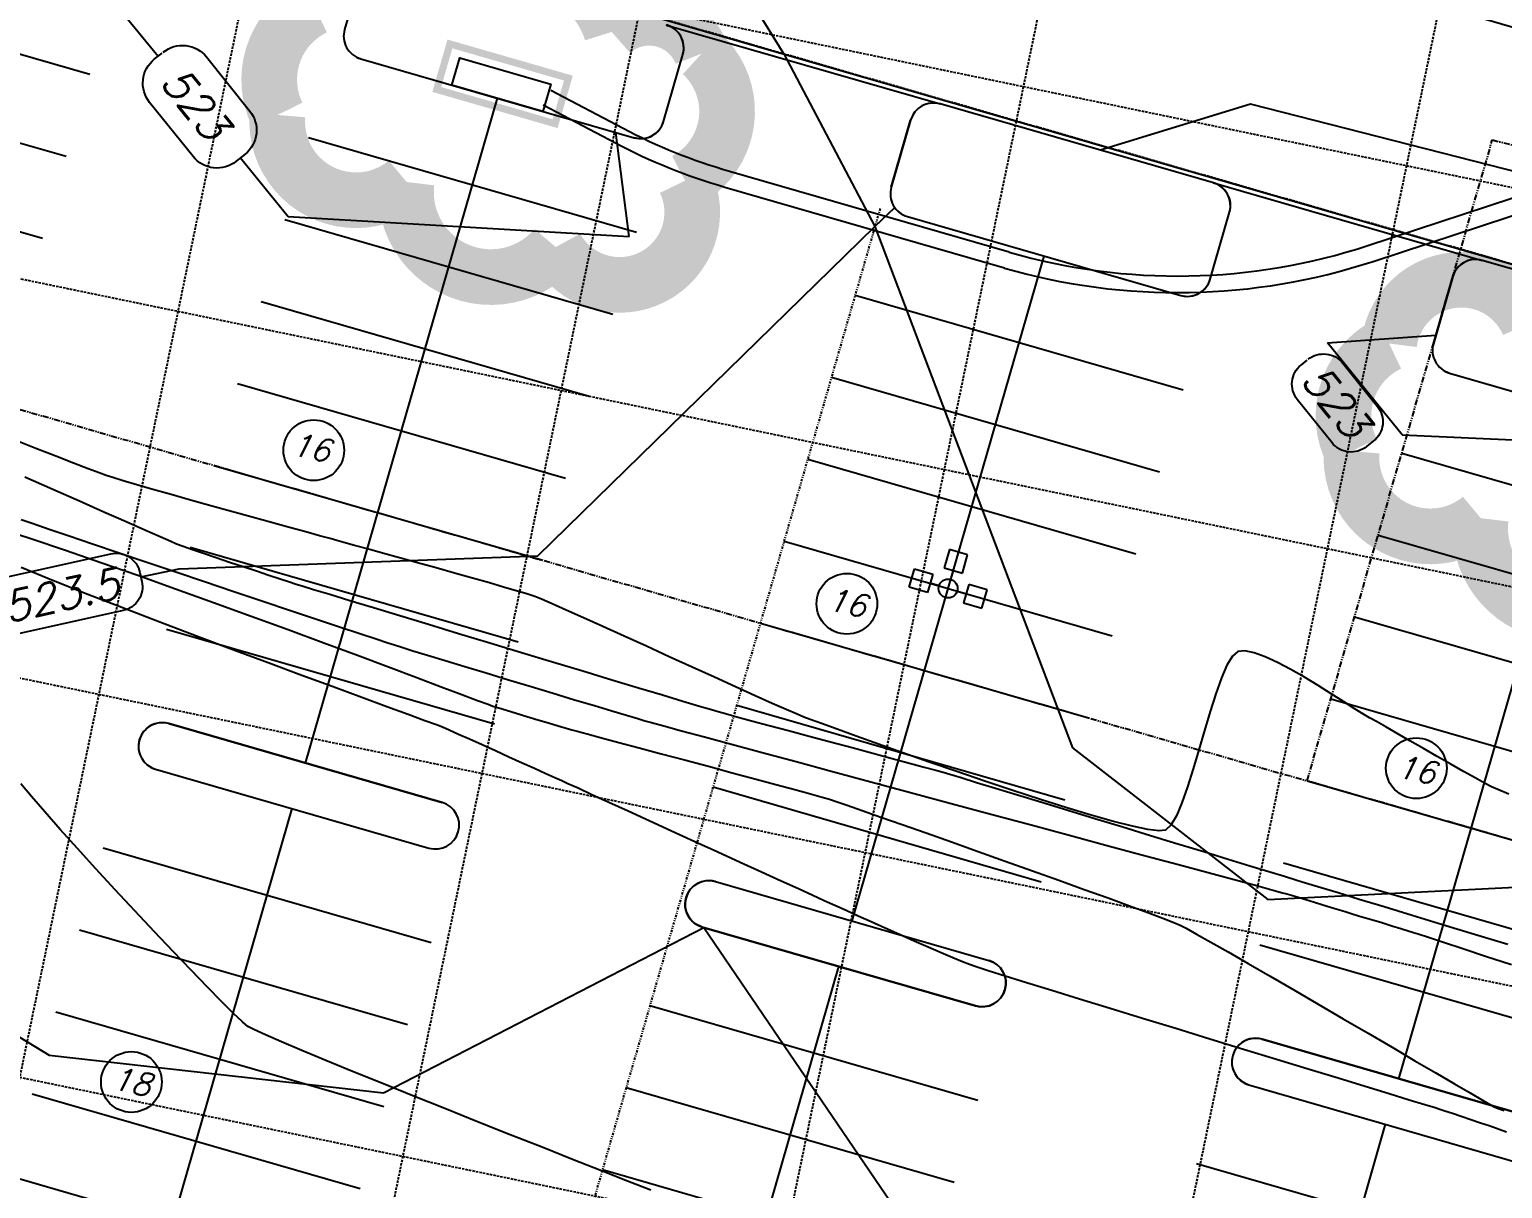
# Model space of a CAD drawing. Header units: inches. Extents: x 3071 to 5995, y 4947 to 7102.
# Drawn here: x 3831.5 to 3986.8, y 6284.3 to 6406.6 of the extents above; entities that cross this region are included whole.
import ezdxf

# ---------------------------------------------------------------- set-up
doc = ezdxf.new("R2010")
doc.units = ezdxf.units.IN
doc.header["$MEASUREMENT"] = 0
for name, pattern in [('DIVIDE2', [0.625, 0.25, -0.125, 0, -0.125, 0, -0.125]), ('HIDDEN', [0.375, 0.25, -0.125]), ('PHANTOM2', [1.25, 0.625, -0.125, 0.125, -0.125, 0.125, -0.125])]:
    doc.linetypes.add(name, pattern=pattern)
for name, color, linetype in [('BOC', 4, 'Continuous'), ('COUNT', 11, 'Continuous'), ('EC', 3, 'Continuous'), ('FIRELANE', 5, 'HIDDEN'), ('GRID', 254, 'HIDDEN'), ('hatch-ol', 7, 'Continuous'), ('I-P', 3, 'Continuous'), ('INLET PROTECTION', 5, 'Continuous'), ('LIGHTS', 7, 'Continuous'), ('LOTLINE', 3, 'PHANTOM2'), ('PC', 43, 'Continuous'), ('PSTM', 3, 'Continuous'), ('PSTM-INLET', 3, 'Continuous'), ('STRIPING', 11, 'Continuous')]:
    doc.layers.add(name, color=color, linetype=linetype)
doc.styles.add('L60', font='SIMPLEX.shx', dxfattribs={"height": 2.4})
doc.styles.add('L80', font='simplex.shx', dxfattribs={"oblique": 15, "height": 4})

msp = doc.modelspace()

# ---------------------------------------------------------------- linework, layer by layer
at = {"layer": 'BOC', "color": 7}
for p, q in [((3866.44, 6403.5), (3895.26, 6395.17)), ((3898.36, 6396.88), (3900.4, 6403.96)), ((3956.34, 6390.41), (3927.52, 6398.73)), ((3922.38, 6389.95), (3924.42, 6397.03)), ((3956, 6380.24), (3958.05, 6387.32)), ((3924.08, 6386.85), (3952.91, 6378.53)), ((4007.26, 6375.71), (3984.68, 6382.23)), ((3979.54, 6373.44), (3981.58, 6380.52)), ((3981.25, 6370.34), (4011.03, 6361.74)), ((3846.19, 6333.36), (3875.01, 6325.04)), ((3844.8, 6328.56), (3873.62, 6320.23)), ((3903.83, 6316.72), (3932.66, 6308.39)), ((3902.45, 6311.91), (3931.27, 6303.59)), ((3961.48, 6300.07), (3990.3, 6291.75)), ((3960.09, 6295.27), (3988.91, 6286.94))]:
    msp.add_line(p, q, dxfattribs=at)
for centre, start, end in [((3867.13, 6405.9), 163.894, 253.894), ((3898, 6404.66), 343.894, 73.894), ((3926.82, 6396.33), 73.894, 163.894), ((3895.96, 6397.58), 253.894, 343.894), ((3955.64, 6388.01), 343.894, 73.894), ((3924.78, 6389.25), 163.894, 253.894), ((3983.99, 6379.83), 73.894, 163.894), ((3953.6, 6380.93), 253.894, 343.894), ((3981.94, 6372.75), 163.894, 253.894), ((3845.49, 6330.96), 73.894, 253.894), ((3874.32, 6322.64), 253.894, 73.894), ((3903.14, 6314.31), 73.894, 253.894), ((3931.96, 6305.99), 253.894, 73.894), ((3960.78, 6297.67), 73.894, 253.894)]:
    msp.add_arc(centre, 2.5, start, end, dxfattribs=at)
at = {"layer": 'COUNT', "color": 7}
for centre in [(3861.48, 6362.2), (3917.7, 6346.01), (3977.74, 6328.66), (3842.25, 6295.56)]:
    msp.add_circle(centre, 3.2, dxfattribs=at)
at = {"layer": 'EC', "color": 44, "ltscale": 0.5, "flags": 128}
for points, elevation in [([(3987.48, 6325.92), (3986.32, 6326.42), (3985.68, 6326.71), (3984.93, 6327.1), (3983.93, 6327.64), (3982.72, 6328.32), (3981.38, 6329.08), (3979.95, 6329.9), (3978.49, 6330.74), (3977.07, 6331.56), (3975.73, 6332.33), (3974.53, 6333.02), (3973.53, 6333.58), (3972.79, 6333.99), (3972.11, 6334.39), (3971.18, 6334.97), (3970.05, 6335.7), (3968.76, 6336.52), (3967.38, 6337.38), (3965.95, 6338.25), (3964.5, 6339.08), (3963.11, 6339.82), (3961.8, 6340.42), (3960.63, 6340.84), (3959.65, 6341.04), (3958.91, 6340.96), (3958.35, 6340.48), (3957.77, 6339.53), (3957.19, 6338.18), (3956.6, 6336.52), (3956, 6334.65), (3955.4, 6332.65), (3954.8, 6330.59), (3954.2, 6328.58), (3953.61, 6326.69), (3953.02, 6325.01), (3952.44, 6323.63), (3951.86, 6322.64), (3951.3, 6322.11), (3950.62, 6322.04), (3949.44, 6322.19), (3947.81, 6322.53), (3945.8, 6323.05), (3943.47, 6323.71), (3940.89, 6324.49), (3938.12, 6325.37), (3935.21, 6326.31), (3932.25, 6327.3), (3929.28, 6328.31), (3926.38, 6329.31), (3923.6, 6330.29), (3921.02, 6331.2), (3918.68, 6332.04), (3916.66, 6332.77), (3915.02, 6333.36), (3913.83, 6333.8), (3913.14, 6334.06), (3912.44, 6334.35), (3911.31, 6334.84), (3909.81, 6335.5), (3908.01, 6336.31), (3905.96, 6337.24), (3903.73, 6338.25), (3901.38, 6339.32), (3898.96, 6340.42), (3896.55, 6341.52), (3894.2, 6342.59), (3891.97, 6343.6), (3889.92, 6344.53), (3888.11, 6345.33), (3886.62, 6345.99), (3885.48, 6346.48), (3884.78, 6346.76), (3884.05, 6347.01), (3882.97, 6347.34), (3881.6, 6347.74), (3880, 6348.21), (3878.22, 6348.71), (3876.33, 6349.25), (3874.38, 6349.79), (3872.42, 6350.33), (3870.53, 6350.86), (3868.74, 6351.35), (3867.14, 6351.79), (3865.76, 6352.17), (3864.67, 6352.47), (3863.93, 6352.68), (3863.2, 6352.88), (3862.09, 6353.19), (3860.65, 6353.59), (3858.94, 6354.06), (3857.03, 6354.58), (3854.97, 6355.15), (3852.82, 6355.74), (3850.64, 6356.34), (3848.5, 6356.94), (3846.44, 6357.52), (3844.53, 6358.06), (3842.83, 6358.55), (3841.4, 6358.97), (3840.3, 6359.31), (3839.59, 6359.54), (3838.87, 6359.81), (3837.7, 6360.25), (3836.15, 6360.84), (3834.29, 6361.57), (3832.18, 6362.4), (3829.88, 6363.31)], 525), ([(3831.01, 6359.41), (3833.96, 6358.1), (3836.77, 6356.86), (3839.36, 6355.7), (3841.69, 6354.67), (3843.68, 6353.79), (3845.27, 6353.09), (3846.4, 6352.6), (3847.01, 6352.34), (3847.72, 6352.08), (3848.7, 6351.74), (3849.87, 6351.33), (3851.19, 6350.88), (3852.59, 6350.41), (3854.03, 6349.93), (3855.43, 6349.47), (3856.75, 6349.03), (3857.93, 6348.64), (3858.91, 6348.32), (3859.64, 6348.09), (3860.27, 6347.89), (3861.47, 6347.52), (3863.16, 6347.01), (3865.28, 6346.36), (3867.77, 6345.61), (3870.55, 6344.76), (3873.57, 6343.85), (3876.76, 6342.88), (3880.04, 6341.89), (3883.37, 6340.88), (3886.66, 6339.89), (3889.86, 6338.92), (3892.9, 6338), (3895.72, 6337.15), (3898.24, 6336.39), (3900.41, 6335.74), (3902.15, 6335.22), (3903.41, 6334.84), (3904.11, 6334.64), (3904.89, 6334.42), (3906.1, 6334.09), (3907.65, 6333.67), (3909.49, 6333.18), (3911.53, 6332.63), (3913.72, 6332.04), (3915.98, 6331.44), (3918.24, 6330.83), (3920.42, 6330.24), (3922.47, 6329.7), (3924.3, 6329.2), (3925.86, 6328.78), (3927.06, 6328.45), (3927.85, 6328.23), (3928.54, 6328.03), (3929.74, 6327.67), (3931.36, 6327.17), (3933.37, 6326.57), (3935.68, 6325.86), (3938.24, 6325.08), (3940.98, 6324.25), (3943.85, 6323.37), (3946.79, 6322.47), (3949.72, 6321.58), (3952.59, 6320.7), (3955.33, 6319.86), (3957.89, 6319.08), (3960.2, 6318.37), (3962.2, 6317.76), (3963.83, 6317.26), (3965.02, 6316.9), (3965.71, 6316.69), (3966.41, 6316.47), (3967.69, 6316.09), (3969.48, 6315.54), (3971.72, 6314.86), (3974.35, 6314.06), (3977.3, 6313.16), (3980.5, 6312.19), (3983.88, 6311.16), (3987.4, 6310.09)], 525), ([(3830.64, 6354.91), (3831.88, 6354.47), (3833.59, 6353.89), (3835.7, 6353.16), (3838.15, 6352.33), (3840.86, 6351.42), (3843.78, 6350.43), (3846.83, 6349.4), (3849.95, 6348.36), (3853.07, 6347.31), (3856.12, 6346.28), (3859.04, 6345.31), (3861.76, 6344.4), (3864.21, 6343.58), (3866.33, 6342.87), (3868.05, 6342.3), (3869.3, 6341.89), (3870.01, 6341.66), (3870.76, 6341.42), (3871.94, 6341.06), (3873.48, 6340.58), (3875.33, 6340.02), (3877.41, 6339.39), (3879.66, 6338.71), (3882.01, 6338), (3884.39, 6337.28), (3886.74, 6336.57), (3888.98, 6335.89), (3891.07, 6335.26), (3892.92, 6334.71), (3894.47, 6334.24), (3895.65, 6333.89), (3896.4, 6333.67), (3897.08, 6333.49), (3898.39, 6333.13), (3900.27, 6332.62), (3902.67, 6331.97), (3905.53, 6331.2), (3908.77, 6330.32), (3912.34, 6329.36), (3916.18, 6328.32), (3920.23, 6327.23), (3924.42, 6326.1), (3928.7, 6324.95), (3933, 6323.79), (3937.25, 6322.64), (3941.41, 6321.52), (3945.4, 6320.45), (3949.17, 6319.43), (3952.65, 6318.49), (3955.79, 6317.65), (3958.52, 6316.91), (3960.77, 6316.31), (3962.49, 6315.84), (3963.62, 6315.53), (3964.1, 6315.41), (3964.58, 6315.26), (3965.27, 6315.05), (3966.1, 6314.8), (3966.99, 6314.53), (3967.88, 6314.26), (3968.7, 6314), (3969.39, 6313.79), (3969.87, 6313.64), (3970.35, 6313.5), (3971.07, 6313.28), (3971.99, 6313), (3973.02, 6312.69), (3974.09, 6312.37), (3975.14, 6312.05), (3976.1, 6311.76), (3976.89, 6311.51), (3977.45, 6311.34), (3977.95, 6311.18), (3979.02, 6310.83), (3980.6, 6310.31), (3982.63, 6309.64), (3985.04, 6308.85), (3987.77, 6307.95)], 524), ([(3828.51, 6353.9), (3831.77, 6352.84), (3835.3, 6351.66), (3839.04, 6350.37), (3842.92, 6349.01), (3846.9, 6347.6), (3850.9, 6346.15), (3854.88, 6344.71), (3858.78, 6343.28), (3862.53, 6341.89), (3866.08, 6340.58), (3869.37, 6339.35), (3872.34, 6338.24), (3874.93, 6337.26), (3877.09, 6336.45), (3878.76, 6335.82), (3879.88, 6335.41), (3880.38, 6335.22), (3880.98, 6335.04), (3881.82, 6334.78), (3882.84, 6334.46), (3883.96, 6334.13), (3885.11, 6333.78), (3886.23, 6333.44), (3887.24, 6333.14), (3888.09, 6332.89), (3888.7, 6332.71), (3889.25, 6332.56), (3890.32, 6332.27), (3891.81, 6331.87), (3893.66, 6331.38), (3895.79, 6330.81), (3898.13, 6330.19), (3900.59, 6329.53), (3903.11, 6328.86), (3905.6, 6328.19), (3908, 6327.54), (3910.22, 6326.94), (3912.2, 6326.41), (3913.85, 6325.95), (3915.09, 6325.6), (3915.87, 6325.38), (3916.55, 6325.15), (3917.72, 6324.75), (3919.32, 6324.19), (3921.28, 6323.51), (3923.54, 6322.71), (3926.04, 6321.83), (3928.72, 6320.88), (3931.53, 6319.89), (3934.39, 6318.86), (3937.25, 6317.84), (3940.05, 6316.84), (3942.73, 6315.87), (3945.23, 6314.97), (3947.48, 6314.14), (3949.42, 6313.43), (3951, 6312.83), (3952.16, 6312.39), (3952.82, 6312.11), (3953.47, 6311.77), (3954.57, 6311.17), (3956.07, 6310.32), (3957.9, 6309.28), (3960.01, 6308.06), (3962.33, 6306.72), (3964.82, 6305.27), (3967.4, 6303.77), (3970.03, 6302.23), (3972.65, 6300.71), (3975.18, 6299.22), (3977.59, 6297.81), (3979.8, 6296.52), (3981.77, 6295.37), (3983.42, 6294.41), (3984.71, 6293.66), (3985.57, 6293.16), (3985.95, 6292.95), (3986.37, 6292.78), (3986.99, 6292.54)], 523), ([(3987.26, 6290.27), (3986.75, 6290.45), (3986.2, 6290.65), (3985.42, 6290.92), (3984.49, 6291.23), (3983.48, 6291.58), (3982.47, 6291.92), (3981.54, 6292.23), (3980.76, 6292.49), (3980.21, 6292.67), (3979.72, 6292.83), (3978.62, 6293.16), (3976.98, 6293.66), (3974.87, 6294.31), (3972.35, 6295.08), (3969.49, 6295.95), (3966.35, 6296.91), (3963.01, 6297.93), (3959.52, 6299), (3955.95, 6300.09), (3952.37, 6301.19), (3948.85, 6302.27), (3945.45, 6303.31), (3942.24, 6304.3), (3939.29, 6305.21), (3936.65, 6306.03), (3934.4, 6306.73), (3932.61, 6307.29), (3931.33, 6307.7), (3930.64, 6307.94), (3929.87, 6308.24), (3928.85, 6308.66), (3927.63, 6309.19), (3926.25, 6309.79), (3924.78, 6310.43), (3923.25, 6311.11), (3921.73, 6311.79), (3920.26, 6312.45), (3918.89, 6313.06), (3917.68, 6313.61), (3916.67, 6314.07), (3915.92, 6314.4), (3915.22, 6314.72), (3914.09, 6315.23), (3912.58, 6315.92), (3910.76, 6316.75), (3908.7, 6317.69), (3906.45, 6318.72), (3904.08, 6319.8), (3901.65, 6320.91), (3899.22, 6322.02), (3896.86, 6323.1), (3894.63, 6324.12), (3892.59, 6325.05), (3890.81, 6325.87), (3889.35, 6326.54), (3888.27, 6327.03), (3887.63, 6327.32), (3886.91, 6327.64), (3885.94, 6328.08), (3884.77, 6328.62), (3883.46, 6329.21), (3882.06, 6329.84), (3880.63, 6330.49), (3879.23, 6331.12), (3877.92, 6331.71), (3876.74, 6332.23), (3875.77, 6332.67), (3875.04, 6332.98), (3874.43, 6333.22), (3873.21, 6333.67), (3871.45, 6334.32), (3869.2, 6335.14), (3866.54, 6336.12), (3863.52, 6337.23), (3860.21, 6338.45), (3856.66, 6339.77), (3852.95, 6341.15), (3849.12, 6342.59), (3845.26, 6344.06), (3841.42, 6345.53), (3837.65, 6347), (3834.03, 6348.43), (3830.62, 6349.82)], 523), ([(3897.02, 6284.15), (3894.58, 6285.11), (3891.81, 6286.2), (3888.78, 6287.39), (3885.55, 6288.67), (3882.19, 6290), (3878.75, 6291.37), (3875.31, 6292.75), (3871.92, 6294.11), (3868.66, 6295.42), (3865.58, 6296.67), (3862.75, 6297.84), (3860.23, 6298.88), (3858.08, 6299.79), (3856.38, 6300.53), (3855.18, 6301.09), (3854.54, 6301.43), (3853.96, 6301.92), (3853.02, 6302.8), (3851.77, 6304.04), (3850.26, 6305.57), (3848.55, 6307.34), (3846.67, 6309.31), (3844.68, 6311.41), (3842.62, 6313.61), (3840.55, 6315.84), (3838.52, 6318.05), (3836.57, 6320.19), (3834.75, 6322.21), (3833.11, 6324.05), (3831.71, 6325.68), (3830.58, 6327.02)], 524)]:
    msp.add_lwpolyline(points, dxfattribs=dict(at, elevation=elevation))
at = {"layer": 'FIRELANE', "color": 7}
msp.add_line((4176.01, 6327.5), (3759.02, 6447.91), dxfattribs=at)
at = {"layer": 'GRID', "color": 253, "linetype": 'HIDDEN'}
for p, q in [((3963.99, 6942.43), (3671.88, 5528.35)), ((4004.38, 6934.08), (3712.28, 5520)), ((4044.78, 6925.74), (3752.68, 5511.66)), ((4085.18, 6917.39), (3793.07, 5503.31)), ((3330.34, 6525.75), (5834.96, 6008.37)), ((3322, 6485.35), (5826.62, 5967.97)), ((3313.65, 6444.95), (5818.27, 5927.57)), ((3305.31, 6404.55), (5809.93, 5887.18))]:
    msp.add_line(p, q, dxfattribs=at)
at = {"layer": 'hatch-ol', "linetype": 'Continuous'}
for points in [[(4644.66, 6190.99, -0.066552), (4636.78, 6192.78), (4598.32, 6207.1, -0.283051), (4578.65, 6232.31, 0.154102), (4564.02, 6265.34, 0.159579), (4547.62, 6274.87), (4181.78, 6350.82), (4059.18, 6386.74, -0.392328), (4049.01, 6403.63), (4079.74, 6553.31), (4050.23, 6560.5, -0.038219), (4049.63, 6555.88), (4021.18, 6419.57, -0.436443), (3996.05, 6404.45), (3749.41, 6476.18, -0.386729), (3735.29, 6499.03), (3721.3, 6425.24, -0.442765), (3759.02, 6447.91), (4176.01, 6327.5), (4525.11, 6255.03, -0.324495), (4548.83, 6228.98, 0.283051), (4587.85, 6178.99), (4621.14, 6166.59), (4644.66, 6190.99)], [(3866.78, 6413.67), (3864.73, 6406.59, 0.414214), (3866.44, 6403.5), (3895.26, 6395.17, 0.414214), (3898.36, 6396.88), (3900.4, 6403.96, 0.414214), (3898.69, 6407.06), (3927.52, 6398.73, 0.414214), (3924.42, 6397.03), (3922.38, 6389.95, 0.414214), (3924.08, 6386.85), (3952.91, 6378.53, 0.414214), (3956, 6380.24), (3958.05, 6387.32, 0.414214), (3956.34, 6390.41), (3984.68, 6382.23, 0.414214), (3981.58, 6380.52), (3979.54, 6373.44, 0.414214), (3981.25, 6370.34), (4011.03, 6361.74, 0.419333)]]:
    msp.add_lwpolyline(points, format="xyb", dxfattribs=at)
for points in [[(3846.19, 6333.36, 1), (3844.8, 6328.56), (3873.62, 6320.23, 1), (3875.01, 6325.04)], [(3902.45, 6311.91, -1), (3903.83, 6316.72), (3932.66, 6308.39, -1), (3931.27, 6303.59)], [(3961.48, 6300.07, 1), (3960.09, 6295.27), (3988.91, 6286.94, 1), (3990.3, 6291.75)]]:
    msp.add_lwpolyline(points, format="xyb", close=True, dxfattribs=at)
at = {"layer": 'I-P', "color": 5, "lineweight": 5, "const_width": 0.75}
msp.add_lwpolyline([(3874.45, 6400.26), (3886.94, 6396.65), (3888.33, 6401.46), (3875.84, 6405.06), (3874.45, 6400.26), (3876.17, 6399.76)], dxfattribs=at)
at = {"layer": 'INLET PROTECTION', "color": 170, "ltscale": 100, "const_width": 5.87}
for points in [[(3876.31, 6410.98, 0.520567), (3876.31, 6410.98, 0.765195), (3861.6, 6408.93, 0.417879), (3857.65, 6397.57, 0.6649), (3871.27, 6390.5, 0.744833), (3887, 6383.64, 0.975642), (3900.63, 6390.63, 0.520567), (3902.38, 6404.04, 0.520567), (3892.89, 6406.33, 0.540264), (3876.31, 6410.98)], [(3989.58, 6375.52, 0.520567), (3989.58, 6375.52, 0.765195), (3974.87, 6373.46, 0.417879), (3970.92, 6362.11, 0.6649), (3984.53, 6355.04, 0.744833), (4000.27, 6348.18, 0.975642), (4013.9, 6355.17, 0.520567), (4015.65, 6368.57, 0.520567), (4006.16, 6370.87, 0.540264), (3989.58, 6375.52)]]:
    msp.add_lwpolyline(points, format="xyb", close=True, dxfattribs=at)
at = {"layer": 'LIGHTS', "color": 7}
for p, q in [((3928.51, 6351.72), (3927.96, 6349.8)), ((3930.43, 6351.16), (3928.51, 6351.72)), ((3924.27, 6347.76), (3924.83, 6349.69)), ((3924.83, 6349.69), (3926.75, 6349.13)), ((3927.96, 6349.8), (3929.88, 6349.24)), ((3929.88, 6349.24), (3930.43, 6351.16)), ((3926.75, 6349.13), (3926.19, 6347.21)), ((3927.41, 6347.9), (3926.47, 6348.17)), ((3928.65, 6348.58), (3928.92, 6349.52)), ((3926.19, 6347.21), (3924.27, 6347.76)), ((3929.33, 6347.34), (3930.27, 6347.07)), ((3930.55, 6348.03), (3929.99, 6346.11)), ((3932.47, 6347.48), (3930.55, 6348.03)), ((3931.91, 6345.56), (3932.47, 6347.48)), ((3929.99, 6346.11), (3931.91, 6345.56))]:
    msp.add_line(p, q, dxfattribs=at)
msp.add_circle((3928.37, 6347.62), 1, dxfattribs=at)
at = {"layer": 'LOTLINE', "color": 7}
for p, q in [((3966.22, 6327.32), (3985.75, 6394.93)), ((3966.22, 6327.32), (3985.75, 6394.93)), ((3985.75, 6394.93), (4029.14, 6384.32)), ((3985.75, 6394.93), (4029.14, 6384.32)), ((3793.29, 6377.26), (3966.22, 6327.32)), ((3793.29, 6377.26), (3966.22, 6327.32)), ((4000.81, 6317.34), (3966.22, 6327.32)), ((4000.81, 6317.34), (3966.22, 6327.32))]:
    msp.add_line(p, q, dxfattribs=at)
at = {"layer": 'PC', "color": 44}
for p, q in [((3911.04, 6404.01), (3891.9, 6435.04)), ((3894.73, 6384.74), (3893.34, 6395.73)), ((3968.37, 6373.54), (3979.8, 6374.33))]:
    msp.add_line(p, q, dxfattribs=at)
at = {"layer": 'PC', "color": 44, "linetype": 'DIVIDE2'}
msp.add_line((3921.2, 6387.7), (3874.59, 6226.29), dxfattribs=at)
at = {"layer": 'PC', "color": 44}
for points in [[(3845.62, 6404.2, -0.414214), (3850.16, 6403.7), (3854.74, 6397.97, -0.414214), (3854.24, 6393.44), (3853.3, 6392.68, -0.414214), (3848.76, 6393.18), (3844.17, 6398.9, -0.414214), (3844.67, 6403.44), (3845.48, 6404.08)], [(3966.35, 6371.8, -0.414214), (3969.98, 6371.39), (3973.64, 6366.81, -0.414214), (3973.24, 6363.18), (3972.48, 6362.58, -0.414214), (3968.85, 6362.98), (3965.19, 6367.56, -0.414214), (3965.59, 6371.19), (3966.23, 6371.71)], [(3827.17, 6345.15), (3827.04, 6345.73, -0.414214), (3829, 6348.81), (3840.07, 6351.28, -0.414214), (3843.15, 6349.32), (3843.36, 6348.37, -0.414214), (3841.4, 6345.29), (3830.33, 6342.83, -0.450689), (3827.17, 6345.15)]]:
    msp.add_lwpolyline(points, format="xyb", dxfattribs=at)
for points in [[(3911.04, 6404.01), (3920.65, 6385.79)], [(3960.24, 6398.7), (3944.43, 6393.85)], [(4022.35, 6382.85), (3960.24, 6398.7)], [(3920.65, 6385.79), (3922.74, 6387.8)], [(3858.8, 6386.87), (3894.73, 6384.74)], [(3885.11, 6351.06), (3920.65, 6385.79)], [(3920.65, 6385.79), (3941.48, 6330.81)], [(3976.24, 6363.83), (3968.37, 6373.54)], [(3976.24, 6363.83), (4008.9, 6362.36)], [(3843.26, 6348.84), (3847.3, 6349.69)], [(3847.3, 6349.69), (3885.11, 6351.06)], [(3941.48, 6330.81), (3962.09, 6314.81)], [(3962.09, 6314.81), (4000.14, 6316.7)], [(3868.83, 6294.43), (3902.6, 6311.87)], [(3902.6, 6311.87), (3926.3, 6277.03)], [(3829.7, 6300.74), (3833.59, 6298.39)], [(3833.59, 6298.39), (3868.83, 6294.43)]]:
    msp.add_lwpolyline(points, dxfattribs=at)
for points in [[(3838.94, 6411.31, 0), (3845.07, 6403.76, 0)], [(3853.77, 6393.06, 0), (3858.8, 6386.87, 0)]]:
    msp.add_polyline3d(points, dxfattribs=at)
at = {"layer": 'PSTM', "color": 140}
for p, q in [((3972.63, 6383.79), (3996.74, 6391.72)), ((3973.18, 6382.13), (3997.28, 6390.06))]:
    msp.add_line(p, q, dxfattribs=at)
for points in [[(3934.8, 6383.1), (3905.31, 6391.61, -0.051215), (3894.11, 6396.13), (3886.48, 6400.16)], [(3934.32, 6381.42), (3904.83, 6389.93, -0.051215), (3893.29, 6394.59), (3885.66, 6398.61)]]:
    msp.add_lwpolyline(points, format="xyb", dxfattribs=at)
for radius in [64.13, 65.88]:
    msp.add_arc((3952.59, 6444.71), radius, 253.894, 288.2081, dxfattribs=at)
at = {"layer": 'PSTM-INLET', "color": 140}
msp.add_lwpolyline([(3885.65, 6397.95), (3876.05, 6400.72), (3876.88, 6403.6), (3886.49, 6400.83)], close=True, dxfattribs=at)
at = {"layer": 'STRIPING', "color": 7}
for p, q in [((3803.28, 6411.85), (3837.86, 6401.86)), ((3800.78, 6403.2), (3835.37, 6393.21)), ((3860.6, 6329.2), (3880.85, 6399.33)), ((3860.92, 6395.2), (3895.51, 6385.21)), ((3798.28, 6394.55), (3832.87, 6384.57)), ((3858.42, 6386.55), (3893.01, 6376.57)), ((3918.24, 6312.55), (3938.5, 6382.69)), ((3855.93, 6377.91), (3890.52, 6367.92)), ((3918.57, 6378.56), (3953.15, 6368.57)), ((3916.07, 6369.91), (3950.66, 6359.92)), ((3853.43, 6369.26), (3888.02, 6359.27)), ((3975.89, 6295.91), (3996.14, 6366.04)), ((3850.93, 6360.61), (3885.52, 6350.63)), ((3913.57, 6361.26), (3948.16, 6351.28)), ((3976.21, 6361.91), (4010.8, 6351.92)), ((3973.71, 6353.26), (4008.3, 6343.28)), ((3848.44, 6351.97), (3883.02, 6341.98)), ((3911.08, 6352.62), (3945.66, 6342.63)), ((3908.58, 6343.97), (3943.17, 6333.98)), ((3971.22, 6344.62), (4005.81, 6334.63)), ((3845.94, 6343.32), (3880.53, 6333.33)), ((3968.72, 6335.97), (4003.31, 6325.98)), ((3906.08, 6335.32), (3940.67, 6325.34)), ((3903.59, 6326.68), (3938.17, 6316.69)), ((3966.22, 6327.32), (4000.81, 6317.34)), ((3836.6, 6246.09), (3859.21, 6324.4)), ((3839.28, 6320.26), (3873.87, 6310.28)), ((3963.73, 6318.68), (3998.31, 6308.69)), ((3836.79, 6311.62), (3871.37, 6301.63)), ((3961.23, 6310.03), (3995.82, 6300.04)), ((3894.25, 6229.45), (3916.86, 6307.75)), ((3896.93, 6303.62), (3931.52, 6293.63)), ((3834.29, 6302.97), (3868.88, 6292.98)), ((3831.79, 6294.32), (3866.38, 6284.34)), ((3894.43, 6294.97), (3929.02, 6284.98)), ((3949.26, 6203.68), (3974.5, 6291.11)), ((3891.93, 6286.32), (3926.52, 6276.34)), ((3954.57, 6286.97), (3989.16, 6276.99)), ((3829.3, 6285.68), (3863.88, 6275.69))]:
    msp.add_line(p, q, dxfattribs=at)

# ---------------------------------------------------------------- texts
at = {"layer": 'COUNT', "color": 7, "style": 'L60', "oblique": 15}
for s, p in [('16', (3858.96, 6361.75)), ('16', (3915.48, 6345.37)), ('16', (3975.51, 6327.75)), ('18', (3840.05, 6294.85))]:
    msp.add_text(s, height=2.4, rotation=348.2726, dxfattribs=at).set_placement(p)
at = {"layer": 'PC', "color": 44, "style": 'L80', "oblique": 15}
for s, rotation, p in [('523', 308.7125, (3845.18, 6401)), ('523', 308.6527, (3965.45, 6369.57)), ('523.5', 12.5386, (3829.2, 6344.01))]:
    msp.add_text(s, height=3.2, rotation=rotation, dxfattribs=at).set_placement(p)

doc.saveas('drawing.dxf')
